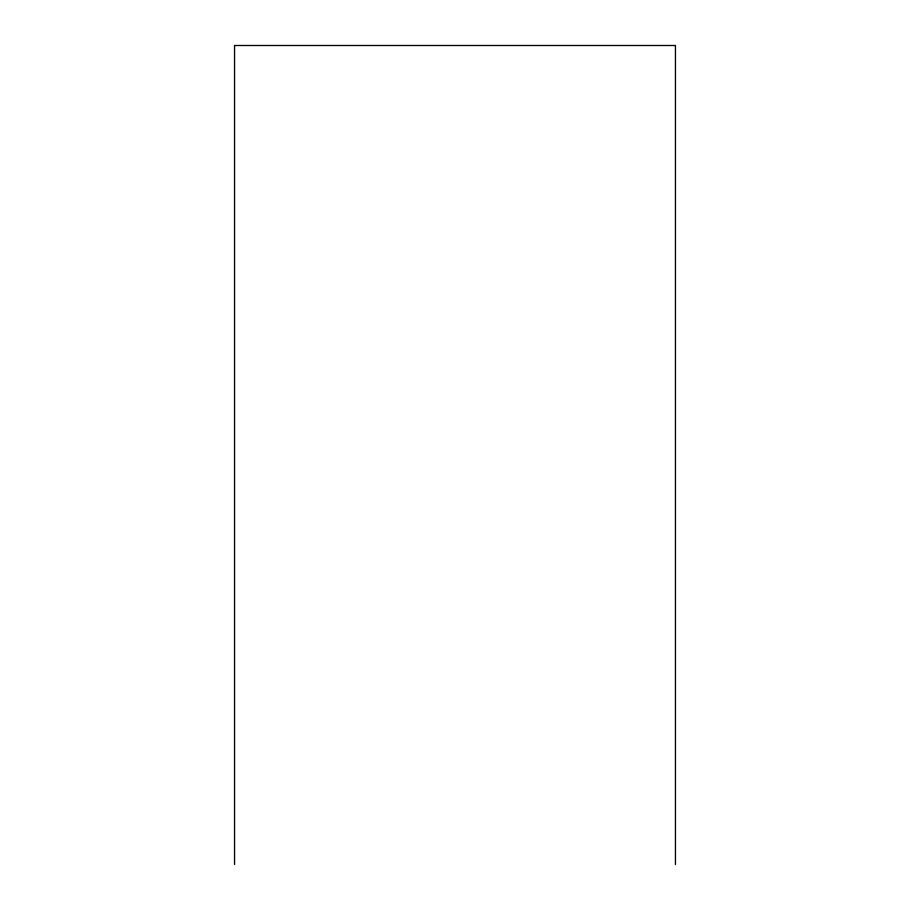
<?xml version="1.0" encoding="UTF-8"?>
<svg xmlns="http://www.w3.org/2000/svg" width="910" height="910" viewBox="0 0 910 910"><rect width="100%" height="100%" fill="white"/><g stroke="black" fill="none" stroke-linecap="round" stroke-linejoin="round"><path stroke-width="1.36" d="M675.447 864.5L675.447 45.5L234.552 45.5L234.552 864.5"/></g></svg>
